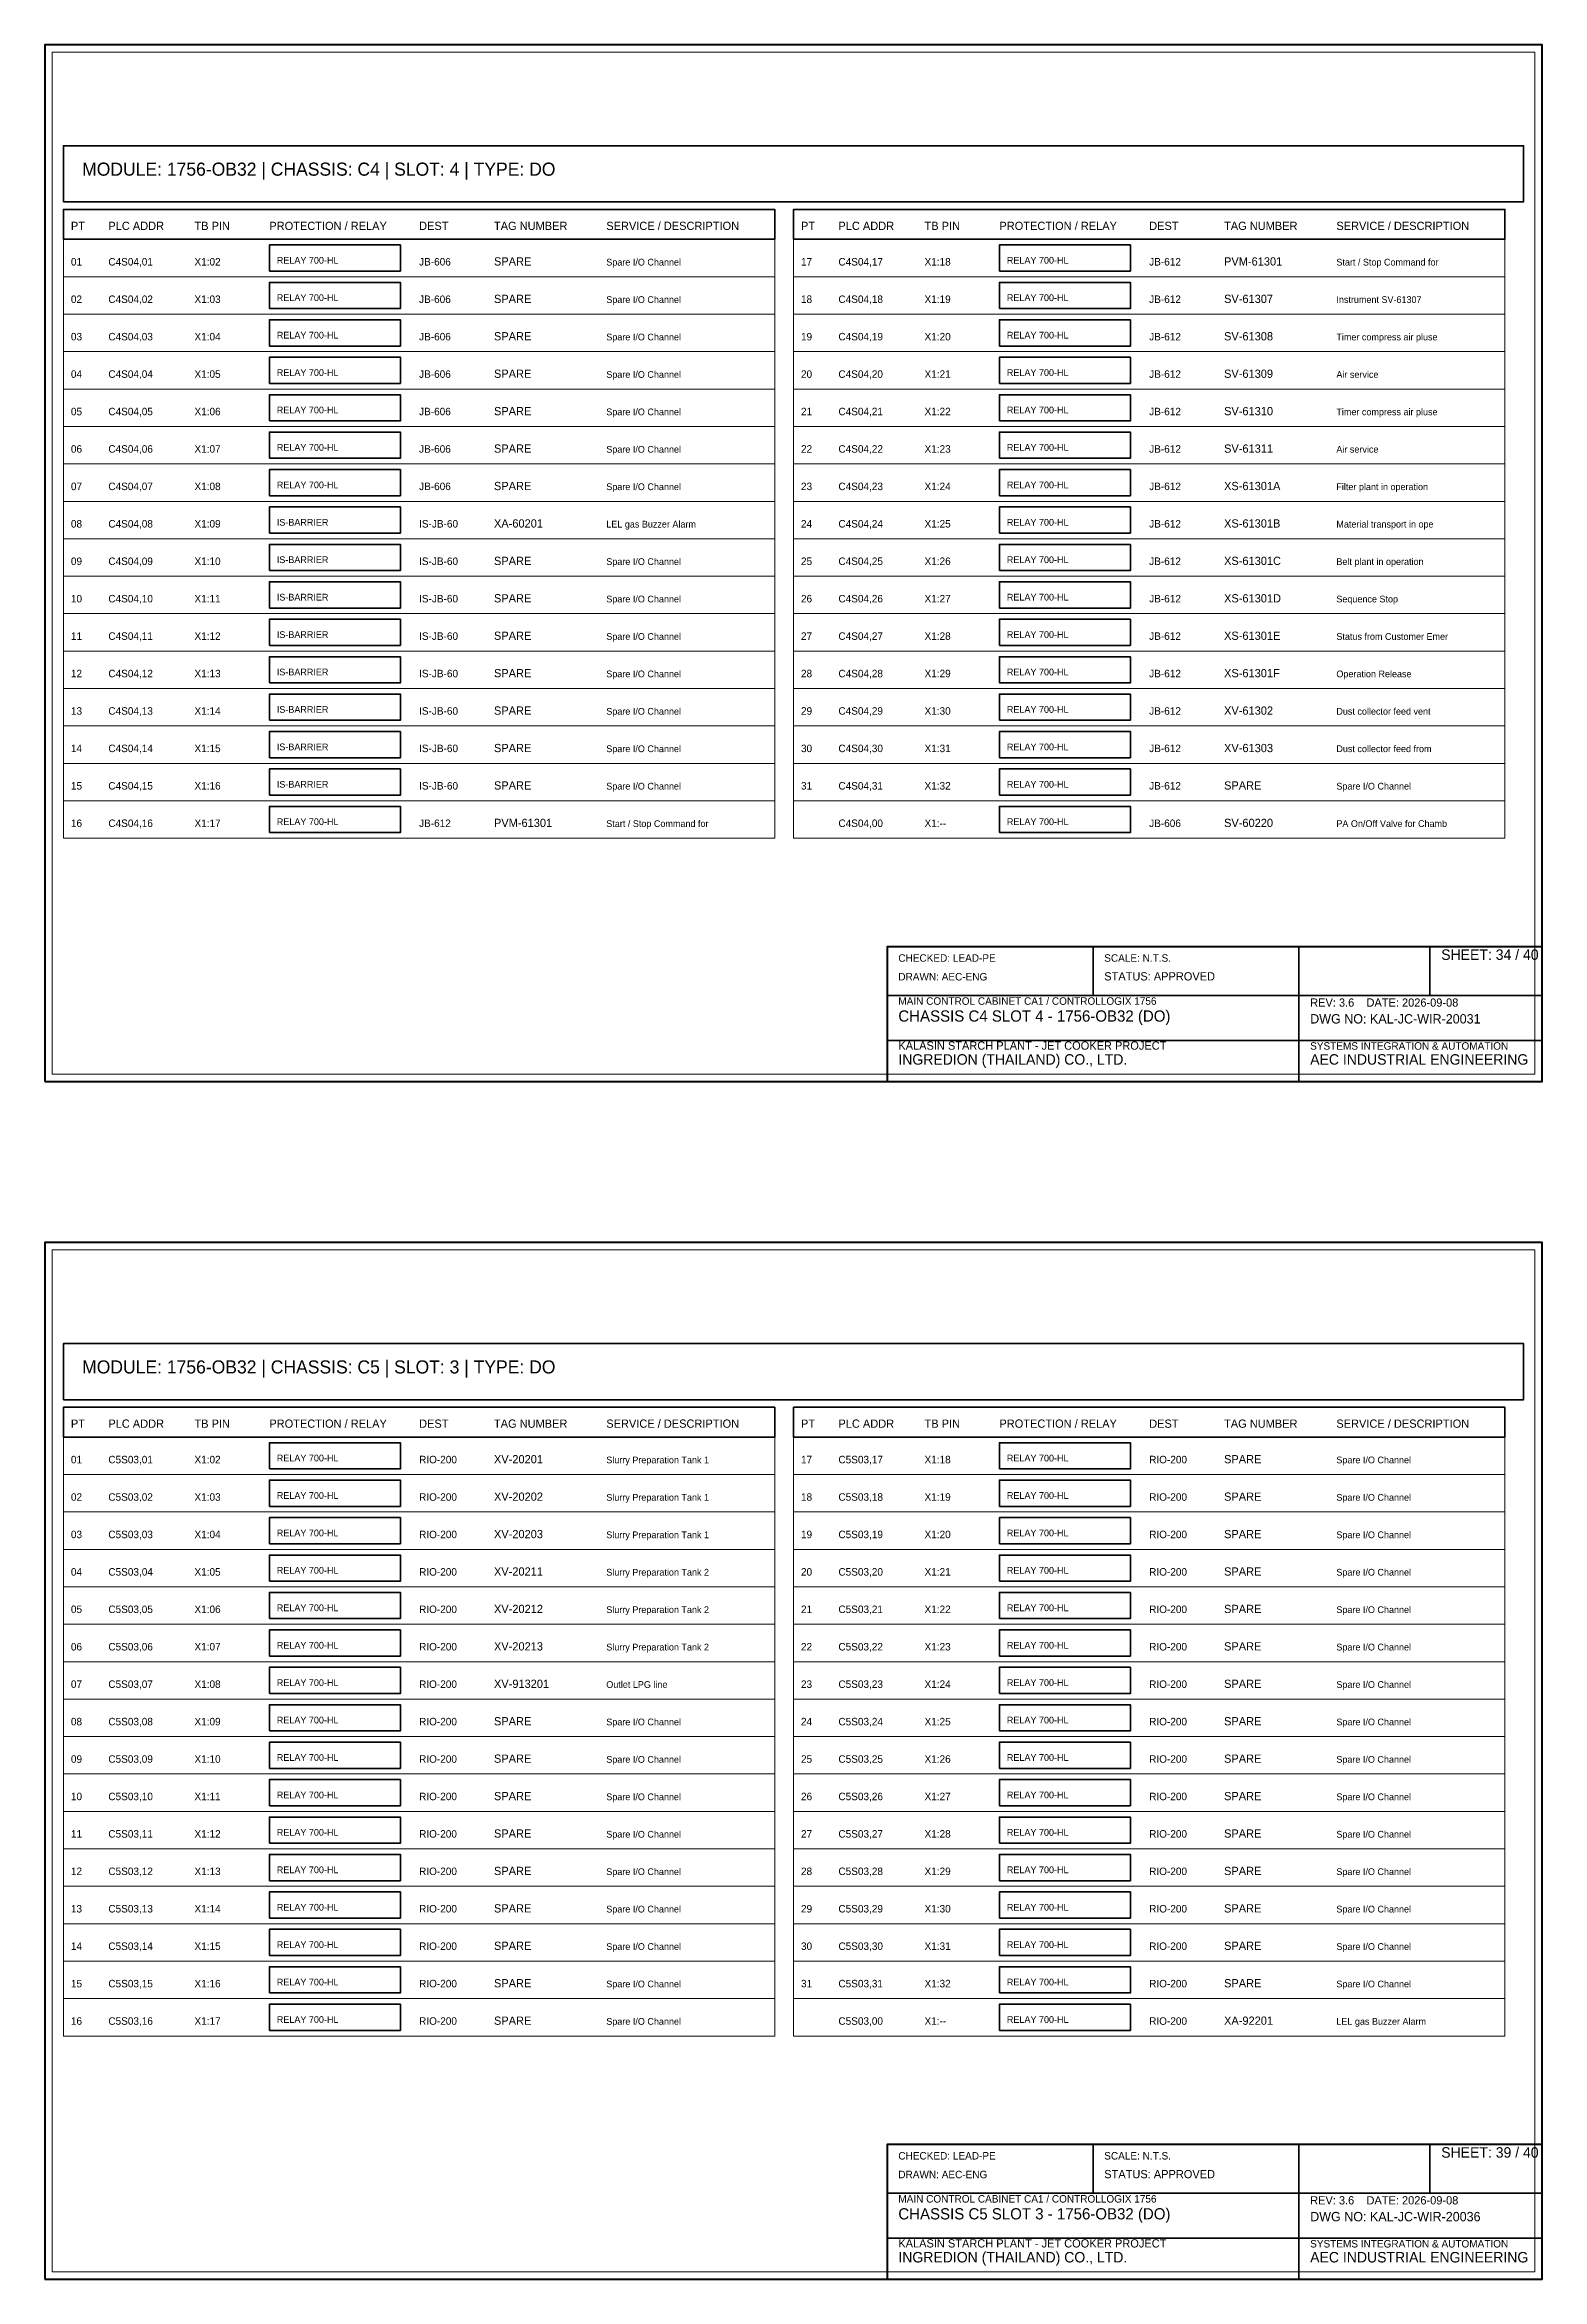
# Model space of a CAD drawing. Header units: millimetres. Extents: x 0 to 2200, y -2240 to 277.
# Drawn here: x 1350 to 1750, y -2240 to -1643 of the extents above; entities that cross this region are included whole.
import ezdxf

# ---------------------------------------------------------------- set-up
doc = ezdxf.new("R2010")
doc.units = ezdxf.units.MM
for name, color, linetype, lineweight in [('0_BORDER', 7, 'Continuous', 70), ('0_TITLE_BLOCK', 4, 'Continuous', 35), ('IE-CABLE', 6, 'Continuous', 25), ('IE-EQUIP', 2, 'Continuous', 35), ('IS_BARRIERS', 140, 'Continuous', 35), ('NOTATIONS', 8, 'Continuous', 18), ('RELAYS', 30, 'Continuous', 35), ('TER', 3, 'Continuous', 35), ('TEXTS', 7, 'Continuous', 25)]:
    doc.layers.add(name, color=color, linetype=linetype, lineweight=lineweight)

msp = doc.modelspace()

# ---------------------------------------------------------------- linework, layer by layer
at = {"layer": '0_BORDER'}
for points in [[(1350, -1920), (1750, -1920), (1750, -1643), (1350, -1643)], [(1575, -1920), (1750, -1920), (1750, -1884), (1575, -1884)], [(1350, -2240), (1750, -2240), (1750, -1963), (1350, -1963)], [(1575, -2240), (1750, -2240), (1750, -2204), (1575, -2204)]]:
    msp.add_lwpolyline(points, close=True, dxfattribs=at)
at = {"layer": '0_TITLE_BLOCK'}
for p, q in [((1630, -1897), (1630, -1884)), ((1685, -1897), (1685, -1884)), ((1720, -1897), (1720, -1884)), ((1575, -1897), (1750, -1897)), ((1685, -1920), (1685, -1897)), ((1575, -1909), (1750, -1909)), ((1630, -2217), (1630, -2204)), ((1685, -2217), (1685, -2204)), ((1720, -2217), (1720, -2204)), ((1575, -2217), (1750, -2217)), ((1685, -2240), (1685, -2217)), ((1575, -2229), (1750, -2229))]:
    msp.add_line(p, q, dxfattribs=at)
for points in [[(1355, -1695), (1545, -1695), (1545, -1687), (1355, -1687)], [(1550, -1695), (1740, -1695), (1740, -1687), (1550, -1687)], [(1355, -2015), (1545, -2015), (1545, -2007), (1355, -2007)], [(1550, -2015), (1740, -2015), (1740, -2007), (1550, -2007)]]:
    msp.add_lwpolyline(points, close=True, dxfattribs=at)
at = {"layer": 'IE-EQUIP'}
for points in [[(1355, -1685), (1745, -1685), (1745, -1670), (1355, -1670)], [(1355, -2005), (1745, -2005), (1745, -1990), (1355, -1990)]]:
    msp.add_lwpolyline(points, close=True, dxfattribs=at)
at = {"layer": 'IS_BARRIERS'}
for points in [[(1410, -1773.5), (1445, -1773.5), (1445, -1766.5), (1410, -1766.5)], [(1410, -1783.5), (1445, -1783.5), (1445, -1776.5), (1410, -1776.5)], [(1410, -1793.5), (1445, -1793.5), (1445, -1786.5), (1410, -1786.5)], [(1410, -1803.5), (1445, -1803.5), (1445, -1796.5), (1410, -1796.5)], [(1410, -1813.5), (1445, -1813.5), (1445, -1806.5), (1410, -1806.5)], [(1410, -1823.5), (1445, -1823.5), (1445, -1816.5), (1410, -1816.5)], [(1410, -1833.5), (1445, -1833.5), (1445, -1826.5), (1410, -1826.5)], [(1410, -1843.5), (1445, -1843.5), (1445, -1836.5), (1410, -1836.5)]]:
    msp.add_lwpolyline(points, close=True, dxfattribs=at)
at = {"layer": 'NOTATIONS'}
for points in [[(1352, -1918), (1748, -1918), (1748, -1645), (1352, -1645)], [(1355, -1705), (1545, -1705), (1545, -1695), (1355, -1695)], [(1550, -1705), (1740, -1705), (1740, -1695), (1550, -1695)], [(1355, -1715), (1545, -1715), (1545, -1705), (1355, -1705)], [(1550, -1715), (1740, -1715), (1740, -1705), (1550, -1705)], [(1355, -1725), (1545, -1725), (1545, -1715), (1355, -1715)], [(1550, -1725), (1740, -1725), (1740, -1715), (1550, -1715)], [(1355, -1735), (1545, -1735), (1545, -1725), (1355, -1725)], [(1550, -1735), (1740, -1735), (1740, -1725), (1550, -1725)], [(1355, -1745), (1545, -1745), (1545, -1735), (1355, -1735)], [(1550, -1745), (1740, -1745), (1740, -1735), (1550, -1735)], [(1355, -1755), (1545, -1755), (1545, -1745), (1355, -1745)], [(1550, -1755), (1740, -1755), (1740, -1745), (1550, -1745)], [(1355, -1765), (1545, -1765), (1545, -1755), (1355, -1755)], [(1550, -1765), (1740, -1765), (1740, -1755), (1550, -1755)], [(1355, -1775), (1545, -1775), (1545, -1765), (1355, -1765)], [(1550, -1775), (1740, -1775), (1740, -1765), (1550, -1765)], [(1355, -1785), (1545, -1785), (1545, -1775), (1355, -1775)], [(1550, -1785), (1740, -1785), (1740, -1775), (1550, -1775)], [(1355, -1795), (1545, -1795), (1545, -1785), (1355, -1785)], [(1550, -1795), (1740, -1795), (1740, -1785), (1550, -1785)], [(1355, -1805), (1545, -1805), (1545, -1795), (1355, -1795)], [(1550, -1805), (1740, -1805), (1740, -1795), (1550, -1795)], [(1355, -1815), (1545, -1815), (1545, -1805), (1355, -1805)], [(1550, -1815), (1740, -1815), (1740, -1805), (1550, -1805)], [(1355, -1825), (1545, -1825), (1545, -1815), (1355, -1815)], [(1550, -1825), (1740, -1825), (1740, -1815), (1550, -1815)], [(1355, -1835), (1545, -1835), (1545, -1825), (1355, -1825)], [(1550, -1835), (1740, -1835), (1740, -1825), (1550, -1825)], [(1355, -1845), (1545, -1845), (1545, -1835), (1355, -1835)], [(1550, -1845), (1740, -1845), (1740, -1835), (1550, -1835)], [(1355, -1855), (1545, -1855), (1545, -1845), (1355, -1845)], [(1550, -1855), (1740, -1855), (1740, -1845), (1550, -1845)], [(1352, -2238), (1748, -2238), (1748, -1965), (1352, -1965)], [(1355, -2025), (1545, -2025), (1545, -2015), (1355, -2015)], [(1550, -2025), (1740, -2025), (1740, -2015), (1550, -2015)], [(1355, -2035), (1545, -2035), (1545, -2025), (1355, -2025)], [(1550, -2035), (1740, -2035), (1740, -2025), (1550, -2025)], [(1355, -2045), (1545, -2045), (1545, -2035), (1355, -2035)], [(1550, -2045), (1740, -2045), (1740, -2035), (1550, -2035)], [(1355, -2055), (1545, -2055), (1545, -2045), (1355, -2045)], [(1550, -2055), (1740, -2055), (1740, -2045), (1550, -2045)], [(1355, -2065), (1545, -2065), (1545, -2055), (1355, -2055)], [(1550, -2065), (1740, -2065), (1740, -2055), (1550, -2055)], [(1355, -2075), (1545, -2075), (1545, -2065), (1355, -2065)], [(1550, -2075), (1740, -2075), (1740, -2065), (1550, -2065)], [(1355, -2085), (1545, -2085), (1545, -2075), (1355, -2075)], [(1550, -2085), (1740, -2085), (1740, -2075), (1550, -2075)], [(1355, -2095), (1545, -2095), (1545, -2085), (1355, -2085)], [(1550, -2095), (1740, -2095), (1740, -2085), (1550, -2085)], [(1355, -2105), (1545, -2105), (1545, -2095), (1355, -2095)], [(1550, -2105), (1740, -2105), (1740, -2095), (1550, -2095)], [(1355, -2115), (1545, -2115), (1545, -2105), (1355, -2105)], [(1550, -2115), (1740, -2115), (1740, -2105), (1550, -2105)], [(1355, -2125), (1545, -2125), (1545, -2115), (1355, -2115)], [(1550, -2125), (1740, -2125), (1740, -2115), (1550, -2115)], [(1355, -2135), (1545, -2135), (1545, -2125), (1355, -2125)], [(1550, -2135), (1740, -2135), (1740, -2125), (1550, -2125)], [(1355, -2145), (1545, -2145), (1545, -2135), (1355, -2135)], [(1550, -2145), (1740, -2145), (1740, -2135), (1550, -2135)], [(1355, -2155), (1545, -2155), (1545, -2145), (1355, -2145)], [(1550, -2155), (1740, -2155), (1740, -2145), (1550, -2145)], [(1355, -2165), (1545, -2165), (1545, -2155), (1355, -2155)], [(1550, -2165), (1740, -2165), (1740, -2155), (1550, -2155)], [(1355, -2175), (1545, -2175), (1545, -2165), (1355, -2165)], [(1550, -2175), (1740, -2175), (1740, -2165), (1550, -2165)]]:
    msp.add_lwpolyline(points, close=True, dxfattribs=at)
at = {"layer": 'RELAYS'}
for points in [[(1410, -1703.5), (1445, -1703.5), (1445, -1696.5), (1410, -1696.5)], [(1605, -1703.5), (1640, -1703.5), (1640, -1696.5), (1605, -1696.5)], [(1410, -1713.5), (1445, -1713.5), (1445, -1706.5), (1410, -1706.5)], [(1605, -1713.5), (1640, -1713.5), (1640, -1706.5), (1605, -1706.5)], [(1410, -1723.5), (1445, -1723.5), (1445, -1716.5), (1410, -1716.5)], [(1605, -1723.5), (1640, -1723.5), (1640, -1716.5), (1605, -1716.5)], [(1410, -1733.5), (1445, -1733.5), (1445, -1726.5), (1410, -1726.5)], [(1605, -1733.5), (1640, -1733.5), (1640, -1726.5), (1605, -1726.5)], [(1410, -1743.5), (1445, -1743.5), (1445, -1736.5), (1410, -1736.5)], [(1605, -1743.5), (1640, -1743.5), (1640, -1736.5), (1605, -1736.5)], [(1410, -1753.5), (1445, -1753.5), (1445, -1746.5), (1410, -1746.5)], [(1605, -1753.5), (1640, -1753.5), (1640, -1746.5), (1605, -1746.5)], [(1410, -1763.5), (1445, -1763.5), (1445, -1756.5), (1410, -1756.5)], [(1605, -1763.5), (1640, -1763.5), (1640, -1756.5), (1605, -1756.5)], [(1605, -1773.5), (1640, -1773.5), (1640, -1766.5), (1605, -1766.5)], [(1605, -1783.5), (1640, -1783.5), (1640, -1776.5), (1605, -1776.5)], [(1605, -1793.5), (1640, -1793.5), (1640, -1786.5), (1605, -1786.5)], [(1605, -1803.5), (1640, -1803.5), (1640, -1796.5), (1605, -1796.5)], [(1605, -1813.5), (1640, -1813.5), (1640, -1806.5), (1605, -1806.5)], [(1605, -1823.5), (1640, -1823.5), (1640, -1816.5), (1605, -1816.5)], [(1605, -1833.5), (1640, -1833.5), (1640, -1826.5), (1605, -1826.5)], [(1605, -1843.5), (1640, -1843.5), (1640, -1836.5), (1605, -1836.5)], [(1410, -1853.5), (1445, -1853.5), (1445, -1846.5), (1410, -1846.5)], [(1605, -1853.5), (1640, -1853.5), (1640, -1846.5), (1605, -1846.5)], [(1410, -2023.5), (1445, -2023.5), (1445, -2016.5), (1410, -2016.5)], [(1605, -2023.5), (1640, -2023.5), (1640, -2016.5), (1605, -2016.5)], [(1410, -2033.5), (1445, -2033.5), (1445, -2026.5), (1410, -2026.5)], [(1605, -2033.5), (1640, -2033.5), (1640, -2026.5), (1605, -2026.5)], [(1410, -2043.5), (1445, -2043.5), (1445, -2036.5), (1410, -2036.5)], [(1605, -2043.5), (1640, -2043.5), (1640, -2036.5), (1605, -2036.5)], [(1410, -2053.5), (1445, -2053.5), (1445, -2046.5), (1410, -2046.5)], [(1605, -2053.5), (1640, -2053.5), (1640, -2046.5), (1605, -2046.5)], [(1410, -2063.5), (1445, -2063.5), (1445, -2056.5), (1410, -2056.5)], [(1605, -2063.5), (1640, -2063.5), (1640, -2056.5), (1605, -2056.5)], [(1410, -2073.5), (1445, -2073.5), (1445, -2066.5), (1410, -2066.5)], [(1605, -2073.5), (1640, -2073.5), (1640, -2066.5), (1605, -2066.5)], [(1410, -2083.5), (1445, -2083.5), (1445, -2076.5), (1410, -2076.5)], [(1605, -2083.5), (1640, -2083.5), (1640, -2076.5), (1605, -2076.5)], [(1410, -2093.5), (1445, -2093.5), (1445, -2086.5), (1410, -2086.5)], [(1605, -2093.5), (1640, -2093.5), (1640, -2086.5), (1605, -2086.5)], [(1410, -2103.5), (1445, -2103.5), (1445, -2096.5), (1410, -2096.5)], [(1605, -2103.5), (1640, -2103.5), (1640, -2096.5), (1605, -2096.5)], [(1410, -2113.5), (1445, -2113.5), (1445, -2106.5), (1410, -2106.5)], [(1605, -2113.5), (1640, -2113.5), (1640, -2106.5), (1605, -2106.5)], [(1410, -2123.5), (1445, -2123.5), (1445, -2116.5), (1410, -2116.5)], [(1605, -2123.5), (1640, -2123.5), (1640, -2116.5), (1605, -2116.5)], [(1410, -2133.5), (1445, -2133.5), (1445, -2126.5), (1410, -2126.5)], [(1605, -2133.5), (1640, -2133.5), (1640, -2126.5), (1605, -2126.5)], [(1410, -2143.5), (1445, -2143.5), (1445, -2136.5), (1410, -2136.5)], [(1605, -2143.5), (1640, -2143.5), (1640, -2136.5), (1605, -2136.5)], [(1410, -2153.5), (1445, -2153.5), (1445, -2146.5), (1410, -2146.5)], [(1605, -2153.5), (1640, -2153.5), (1640, -2146.5), (1605, -2146.5)], [(1410, -2163.5), (1445, -2163.5), (1445, -2156.5), (1410, -2156.5)], [(1605, -2163.5), (1640, -2163.5), (1640, -2156.5), (1605, -2156.5)], [(1410, -2173.5), (1445, -2173.5), (1445, -2166.5), (1410, -2166.5)], [(1605, -2173.5), (1640, -2173.5), (1640, -2166.5), (1605, -2166.5)]]:
    msp.add_lwpolyline(points, close=True, dxfattribs=at)

# ---------------------------------------------------------------- texts
at = {"layer": '0_TITLE_BLOCK'}
for s, height, p in [('MODULE: 1756-OB32 | CHASSIS: C4 | SLOT: 4 | TYPE: DO', 3.5, (1360, -1678)), ('PT', 2.2, (1357, -1692.5)), ('PLC ADDR', 2.2, (1367, -1692.5)), ('TB PIN', 2.2, (1390, -1692.5)), ('PROTECTION / RELAY', 2.2, (1410, -1692.5)), ('DEST', 2.2, (1450, -1692.5)), ('TAG NUMBER', 2.2, (1470, -1692.5)), ('SERVICE / DESCRIPTION', 2.2, (1500, -1692.5)), ('PT', 2.2, (1552, -1692.5)), ('PLC ADDR', 2.2, (1562, -1692.5)), ('TB PIN', 2.2, (1585, -1692.5)), ('PROTECTION / RELAY', 2.2, (1605, -1692.5)), ('DEST', 2.2, (1645, -1692.5)), ('TAG NUMBER', 2.2, (1665, -1692.5)), ('SERVICE / DESCRIPTION', 2.2, (1695, -1692.5)), ('SHEET: 34 / 40', 2.8, (1723, -1887.5)), ('STATUS: APPROVED', 2.2, (1633, -1893)), ('CHASSIS C4 SLOT 4 - 1756-OB32 (DO)', 3, (1578, -1904)), ('INGREDION (THAILAND) CO., LTD.', 2.8, (1578, -1915.5)), ('AEC INDUSTRIAL ENGINEERING', 2.8, (1688, -1915.5)), ('MODULE: 1756-OB32 | CHASSIS: C5 | SLOT: 3 | TYPE: DO', 3.5, (1360, -1998)), ('PT', 2.2, (1357, -2012.5)), ('PLC ADDR', 2.2, (1367, -2012.5)), ('TB PIN', 2.2, (1390, -2012.5)), ('PROTECTION / RELAY', 2.2, (1410, -2012.5)), ('DEST', 2.2, (1450, -2012.5)), ('TAG NUMBER', 2.2, (1470, -2012.5)), ('SERVICE / DESCRIPTION', 2.2, (1500, -2012.5)), ('PT', 2.2, (1552, -2012.5)), ('PLC ADDR', 2.2, (1562, -2012.5)), ('TB PIN', 2.2, (1585, -2012.5)), ('PROTECTION / RELAY', 2.2, (1605, -2012.5)), ('DEST', 2.2, (1645, -2012.5)), ('TAG NUMBER', 2.2, (1665, -2012.5)), ('SERVICE / DESCRIPTION', 2.2, (1695, -2012.5)), ('SHEET: 39 / 40', 2.8, (1723, -2207.5)), ('STATUS: APPROVED', 2.2, (1633, -2213)), ('CHASSIS C5 SLOT 3 - 1756-OB32 (DO)', 3, (1578, -2224)), ('INGREDION (THAILAND) CO., LTD.', 2.8, (1578, -2235.5)), ('AEC INDUSTRIAL ENGINEERING', 2.8, (1688, -2235.5))]:
    msp.add_text(s, height=height, dxfattribs=at).set_placement(p)
at = {"layer": 'IE-CABLE'}
for s, p in [('JB-606', (1450, -1702)), ('JB-612', (1645, -1702)), ('JB-606', (1450, -1712)), ('JB-612', (1645, -1712)), ('JB-606', (1450, -1722)), ('JB-612', (1645, -1722)), ('JB-606', (1450, -1732)), ('JB-612', (1645, -1732)), ('JB-606', (1450, -1742)), ('JB-612', (1645, -1742)), ('JB-606', (1450, -1752)), ('JB-612', (1645, -1752)), ('JB-606', (1450, -1762)), ('JB-612', (1645, -1762)), ('IS-JB-60', (1450, -1772)), ('JB-612', (1645, -1772)), ('IS-JB-60', (1450, -1782)), ('JB-612', (1645, -1782)), ('IS-JB-60', (1450, -1792)), ('JB-612', (1645, -1792)), ('IS-JB-60', (1450, -1802)), ('JB-612', (1645, -1802)), ('IS-JB-60', (1450, -1812)), ('JB-612', (1645, -1812)), ('IS-JB-60', (1450, -1822)), ('JB-612', (1645, -1822)), ('IS-JB-60', (1450, -1832)), ('JB-612', (1645, -1832)), ('IS-JB-60', (1450, -1842)), ('JB-612', (1645, -1842)), ('JB-612', (1450, -1852)), ('JB-606', (1645, -1852)), ('RIO-200', (1450, -2022)), ('RIO-200', (1645, -2022)), ('RIO-200', (1450, -2032)), ('RIO-200', (1645, -2032)), ('RIO-200', (1450, -2042)), ('RIO-200', (1645, -2042)), ('RIO-200', (1450, -2052)), ('RIO-200', (1645, -2052)), ('RIO-200', (1450, -2062)), ('RIO-200', (1645, -2062)), ('RIO-200', (1450, -2072)), ('RIO-200', (1645, -2072)), ('RIO-200', (1450, -2082)), ('RIO-200', (1645, -2082)), ('RIO-200', (1450, -2092)), ('RIO-200', (1645, -2092)), ('RIO-200', (1450, -2102)), ('RIO-200', (1645, -2102)), ('RIO-200', (1450, -2112)), ('RIO-200', (1645, -2112)), ('RIO-200', (1450, -2122)), ('RIO-200', (1645, -2122)), ('RIO-200', (1450, -2132)), ('RIO-200', (1645, -2132)), ('RIO-200', (1450, -2142)), ('RIO-200', (1645, -2142)), ('RIO-200', (1450, -2152)), ('RIO-200', (1645, -2152)), ('RIO-200', (1450, -2162)), ('RIO-200', (1645, -2162)), ('RIO-200', (1450, -2172)), ('RIO-200', (1645, -2172))]:
    msp.add_text(s, height=2, dxfattribs=at).set_placement(p)
at = {"layer": 'IS_BARRIERS'}
for p in [(1412, -1771.5), (1412, -1781.5), (1412, -1791.5), (1412, -1801.5), (1412, -1811.5), (1412, -1821.5), (1412, -1831.5), (1412, -1841.5)]:
    msp.add_text('IS-BARRIER', height=1.8, dxfattribs=at).set_placement(p)
at = {"layer": 'RELAYS'}
for p in [(1412, -1701.5), (1607, -1701.5), (1412, -1711.5), (1607, -1711.5), (1412, -1721.5), (1607, -1721.5), (1412, -1731.5), (1607, -1731.5), (1412, -1741.5), (1607, -1741.5), (1412, -1751.5), (1607, -1751.5), (1412, -1761.5), (1607, -1761.5), (1607, -1771.5), (1607, -1781.5), (1607, -1791.5), (1607, -1801.5), (1607, -1811.5), (1607, -1821.5), (1607, -1831.5), (1607, -1841.5), (1412, -1851.5), (1607, -1851.5), (1412, -2021.5), (1607, -2021.5), (1412, -2031.5), (1607, -2031.5), (1412, -2041.5), (1607, -2041.5), (1412, -2051.5), (1607, -2051.5), (1412, -2061.5), (1607, -2061.5), (1412, -2071.5), (1607, -2071.5), (1412, -2081.5), (1607, -2081.5), (1412, -2091.5), (1607, -2091.5), (1412, -2101.5), (1607, -2101.5), (1412, -2111.5), (1607, -2111.5), (1412, -2121.5), (1607, -2121.5), (1412, -2131.5), (1607, -2131.5), (1412, -2141.5), (1607, -2141.5), (1412, -2151.5), (1607, -2151.5), (1412, -2161.5), (1607, -2161.5), (1412, -2171.5), (1607, -2171.5)]:
    msp.add_text('RELAY 700-HL', height=1.8, dxfattribs=at).set_placement(p)
at = {"layer": 'TER'}
for s, p in [('X1:02', (1390, -1702)), ('X1:18', (1585, -1702)), ('X1:03', (1390, -1712)), ('X1:19', (1585, -1712)), ('X1:04', (1390, -1722)), ('X1:20', (1585, -1722)), ('X1:05', (1390, -1732)), ('X1:21', (1585, -1732)), ('X1:06', (1390, -1742)), ('X1:22', (1585, -1742)), ('X1:07', (1390, -1752)), ('X1:23', (1585, -1752)), ('X1:08', (1390, -1762)), ('X1:24', (1585, -1762)), ('X1:09', (1390, -1772)), ('X1:25', (1585, -1772)), ('X1:10', (1390, -1782)), ('X1:26', (1585, -1782)), ('X1:11', (1390, -1792)), ('X1:27', (1585, -1792)), ('X1:12', (1390, -1802)), ('X1:28', (1585, -1802)), ('X1:13', (1390, -1812)), ('X1:29', (1585, -1812)), ('X1:14', (1390, -1822)), ('X1:30', (1585, -1822)), ('X1:15', (1390, -1832)), ('X1:31', (1585, -1832)), ('X1:16', (1390, -1842)), ('X1:32', (1585, -1842)), ('X1:17', (1390, -1852)), ('X1:--', (1585, -1852)), ('X1:02', (1390, -2022)), ('X1:18', (1585, -2022)), ('X1:03', (1390, -2032)), ('X1:19', (1585, -2032)), ('X1:04', (1390, -2042)), ('X1:20', (1585, -2042)), ('X1:05', (1390, -2052)), ('X1:21', (1585, -2052)), ('X1:06', (1390, -2062)), ('X1:22', (1585, -2062)), ('X1:07', (1390, -2072)), ('X1:23', (1585, -2072)), ('X1:08', (1390, -2082)), ('X1:24', (1585, -2082)), ('X1:09', (1390, -2092)), ('X1:25', (1585, -2092)), ('X1:10', (1390, -2102)), ('X1:26', (1585, -2102)), ('X1:11', (1390, -2112)), ('X1:27', (1585, -2112)), ('X1:12', (1390, -2122)), ('X1:28', (1585, -2122)), ('X1:13', (1390, -2132)), ('X1:29', (1585, -2132)), ('X1:14', (1390, -2142)), ('X1:30', (1585, -2142)), ('X1:15', (1390, -2152)), ('X1:31', (1585, -2152)), ('X1:16', (1390, -2162)), ('X1:32', (1585, -2162)), ('X1:17', (1390, -2172)), ('X1:--', (1585, -2172))]:
    msp.add_text(s, height=2, dxfattribs=at).set_placement(p)
at = {"layer": 'TEXTS'}
for s, height, p in [('01', 2, (1357, -1702)), ('C4S04,01', 2, (1367, -1702)), ('SPARE', 2.2, (1470, -1702)), ('Spare I/O Channel', 1.8, (1500, -1702)), ('17', 2, (1552, -1702)), ('C4S04,17', 2, (1562, -1702)), ('PVM-61301', 2.2, (1665, -1702)), ('Start / Stop Command for ', 1.8, (1695, -1702)), ('02', 2, (1357, -1712)), ('C4S04,02', 2, (1367, -1712)), ('SPARE', 2.2, (1470, -1712)), ('Spare I/O Channel', 1.8, (1500, -1712)), ('18', 2, (1552, -1712)), ('C4S04,18', 2, (1562, -1712)), ('SV-61307', 2.2, (1665, -1712)), ('Instrument SV-61307', 1.8, (1695, -1712)), ('03', 2, (1357, -1722)), ('C4S04,03', 2, (1367, -1722)), ('SPARE', 2.2, (1470, -1722)), ('Spare I/O Channel', 1.8, (1500, -1722)), ('19', 2, (1552, -1722)), ('C4S04,19', 2, (1562, -1722)), ('SV-61308', 2.2, (1665, -1722)), ('Timer compress air pluse ', 1.8, (1695, -1722)), ('04', 2, (1357, -1732)), ('C4S04,04', 2, (1367, -1732)), ('SPARE', 2.2, (1470, -1732)), ('Spare I/O Channel', 1.8, (1500, -1732)), ('20', 2, (1552, -1732)), ('C4S04,20', 2, (1562, -1732)), ('SV-61309', 2.2, (1665, -1732)), ('Air service', 1.8, (1695, -1732)), ('05', 2, (1357, -1742)), ('C4S04,05', 2, (1367, -1742)), ('SPARE', 2.2, (1470, -1742)), ('Spare I/O Channel', 1.8, (1500, -1742)), ('21', 2, (1552, -1742)), ('C4S04,21', 2, (1562, -1742)), ('SV-61310', 2.2, (1665, -1742)), ('Timer compress air pluse ', 1.8, (1695, -1742)), ('06', 2, (1357, -1752)), ('C4S04,06', 2, (1367, -1752)), ('SPARE', 2.2, (1470, -1752)), ('Spare I/O Channel', 1.8, (1500, -1752)), ('22', 2, (1552, -1752)), ('C4S04,22', 2, (1562, -1752)), ('SV-61311', 2.2, (1665, -1752)), ('Air service', 1.8, (1695, -1752)), ('07', 2, (1357, -1762)), ('C4S04,07', 2, (1367, -1762)), ('SPARE', 2.2, (1470, -1762)), ('Spare I/O Channel', 1.8, (1500, -1762)), ('23', 2, (1552, -1762)), ('C4S04,23', 2, (1562, -1762)), ('XS-61301A', 2.2, (1665, -1762)), ('Filter plant in operation', 1.8, (1695, -1762)), ('08', 2, (1357, -1772)), ('C4S04,08', 2, (1367, -1772)), ('XA-60201', 2.2, (1470, -1772)), ('LEL gas Buzzer Alarm', 1.8, (1500, -1772)), ('24', 2, (1552, -1772)), ('C4S04,24', 2, (1562, -1772)), ('XS-61301B', 2.2, (1665, -1772)), ('Material transport in ope', 1.8, (1695, -1772)), ('09', 2, (1357, -1782)), ('C4S04,09', 2, (1367, -1782)), ('SPARE', 2.2, (1470, -1782)), ('Spare I/O Channel', 1.8, (1500, -1782)), ('25', 2, (1552, -1782)), ('C4S04,25', 2, (1562, -1782)), ('XS-61301C', 2.2, (1665, -1782)), ('Belt plant in operation', 1.8, (1695, -1782)), ('10', 2, (1357, -1792)), ('C4S04,10', 2, (1367, -1792)), ('SPARE', 2.2, (1470, -1792)), ('Spare I/O Channel', 1.8, (1500, -1792)), ('26', 2, (1552, -1792)), ('C4S04,26', 2, (1562, -1792)), ('XS-61301D', 2.2, (1665, -1792)), ('Sequence Stop', 1.8, (1695, -1792)), ('11', 2, (1357, -1802)), ('C4S04,11', 2, (1367, -1802)), ('SPARE', 2.2, (1470, -1802)), ('Spare I/O Channel', 1.8, (1500, -1802)), ('27', 2, (1552, -1802)), ('C4S04,27', 2, (1562, -1802)), ('XS-61301E', 2.2, (1665, -1802)), ('Status from Customer Emer', 1.8, (1695, -1802)), ('12', 2, (1357, -1812)), ('C4S04,12', 2, (1367, -1812)), ('SPARE', 2.2, (1470, -1812)), ('Spare I/O Channel', 1.8, (1500, -1812)), ('28', 2, (1552, -1812)), ('C4S04,28', 2, (1562, -1812)), ('XS-61301F', 2.2, (1665, -1812)), ('Operation Release', 1.8, (1695, -1812)), ('13', 2, (1357, -1822)), ('C4S04,13', 2, (1367, -1822)), ('SPARE', 2.2, (1470, -1822)), ('Spare I/O Channel', 1.8, (1500, -1822)), ('29', 2, (1552, -1822)), ('C4S04,29', 2, (1562, -1822)), ('XV-61302', 2.2, (1665, -1822)), ('Dust collector feed vent', 1.8, (1695, -1822)), ('14', 2, (1357, -1832)), ('C4S04,14', 2, (1367, -1832)), ('SPARE', 2.2, (1470, -1832)), ('Spare I/O Channel', 1.8, (1500, -1832)), ('30', 2, (1552, -1832)), ('C4S04,30', 2, (1562, -1832)), ('XV-61303', 2.2, (1665, -1832)), ('Dust collector feed from ', 1.8, (1695, -1832)), ('15', 2, (1357, -1842)), ('C4S04,15', 2, (1367, -1842)), ('SPARE', 2.2, (1470, -1842)), ('Spare I/O Channel', 1.8, (1500, -1842)), ('31', 2, (1552, -1842)), ('C4S04,31', 2, (1562, -1842)), ('SPARE', 2.2, (1665, -1842)), ('Spare I/O Channel', 1.8, (1695, -1842)), ('16', 2, (1357, -1852)), ('C4S04,16', 2, (1367, -1852)), ('PVM-61301', 2.2, (1470, -1852)), ('Start / Stop Command for ', 1.8, (1500, -1852)), ('C4S04,00', 2, (1562, -1852)), ('SV-60220', 2.2, (1665, -1852)), ('PA On/Off Valve for Chamb', 1.8, (1695, -1852)), ('CHECKED: LEAD-PE', 2, (1578, -1888)), ('SCALE: N.T.S.', 2, (1633, -1888)), ('DRAWN: AEC-ENG', 2, (1578, -1893)), ('MAIN CONTROL CABINET CA1 / CONTROLLOGIX 1756', 2, (1578, -1899.5)), ('REV: 3.6    DATE: 2026-09-08', 2.2, (1688, -1900)), ('DWG NO: KAL-JC-WIR-20031', 2.5, (1688, -1904.5)), ('KALASIN STARCH PLANT - JET COOKER PROJECT', 2.2, (1578, -1911.5)), ('SYSTEMS INTEGRATION & AUTOMATION', 2, (1688, -1911.5)), ('01', 2, (1357, -2022)), ('C5S03,01', 2, (1367, -2022)), ('XV-20201', 2.2, (1470, -2022)), ('Slurry Preparation Tank 1', 1.8, (1500, -2022)), ('17', 2, (1552, -2022)), ('C5S03,17', 2, (1562, -2022)), ('SPARE', 2.2, (1665, -2022)), ('Spare I/O Channel', 1.8, (1695, -2022)), ('XV-20202', 2.2, (1470, -2032)), ('SPARE', 2.2, (1665, -2032)), ('02', 2, (1357, -2032)), ('C5S03,02', 2, (1367, -2032)), ('Slurry Preparation Tank 1', 1.8, (1500, -2032)), ('18', 2, (1552, -2032)), ('C5S03,18', 2, (1562, -2032)), ('Spare I/O Channel', 1.8, (1695, -2032)), ('03', 2, (1357, -2042)), ('C5S03,03', 2, (1367, -2042)), ('XV-20203', 2.2, (1470, -2042)), ('Slurry Preparation Tank 1', 1.8, (1500, -2042)), ('19', 2, (1552, -2042)), ('C5S03,19', 2, (1562, -2042)), ('SPARE', 2.2, (1665, -2042)), ('Spare I/O Channel', 1.8, (1695, -2042)), ('04', 2, (1357, -2052)), ('C5S03,04', 2, (1367, -2052)), ('XV-20211', 2.2, (1470, -2052)), ('Slurry Preparation Tank 2', 1.8, (1500, -2052)), ('20', 2, (1552, -2052)), ('C5S03,20', 2, (1562, -2052)), ('SPARE', 2.2, (1665, -2052)), ('Spare I/O Channel', 1.8, (1695, -2052)), ('05', 2, (1357, -2062)), ('C5S03,05', 2, (1367, -2062)), ('XV-20212', 2.2, (1470, -2062)), ('Slurry Preparation Tank 2', 1.8, (1500, -2062)), ('21', 2, (1552, -2062)), ('C5S03,21', 2, (1562, -2062)), ('SPARE', 2.2, (1665, -2062)), ('Spare I/O Channel', 1.8, (1695, -2062)), ('06', 2, (1357, -2072)), ('C5S03,06', 2, (1367, -2072)), ('XV-20213', 2.2, (1470, -2072)), ('Slurry Preparation Tank 2', 1.8, (1500, -2072)), ('22', 2, (1552, -2072)), ('C5S03,22', 2, (1562, -2072)), ('SPARE', 2.2, (1665, -2072)), ('Spare I/O Channel', 1.8, (1695, -2072)), ('07', 2, (1357, -2082)), ('C5S03,07', 2, (1367, -2082)), ('XV-913201', 2.2, (1470, -2082)), ('Outlet LPG line', 1.8, (1500, -2082)), ('23', 2, (1552, -2082)), ('C5S03,23', 2, (1562, -2082)), ('SPARE', 2.2, (1665, -2082)), ('Spare I/O Channel', 1.8, (1695, -2082)), ('08', 2, (1357, -2092)), ('C5S03,08', 2, (1367, -2092)), ('SPARE', 2.2, (1470, -2092)), ('Spare I/O Channel', 1.8, (1500, -2092)), ('24', 2, (1552, -2092)), ('C5S03,24', 2, (1562, -2092)), ('SPARE', 2.2, (1665, -2092)), ('Spare I/O Channel', 1.8, (1695, -2092)), ('09', 2, (1357, -2102)), ('C5S03,09', 2, (1367, -2102)), ('SPARE', 2.2, (1470, -2102)), ('Spare I/O Channel', 1.8, (1500, -2102)), ('25', 2, (1552, -2102)), ('C5S03,25', 2, (1562, -2102)), ('SPARE', 2.2, (1665, -2102)), ('Spare I/O Channel', 1.8, (1695, -2102)), ('10', 2, (1357, -2112)), ('C5S03,10', 2, (1367, -2112)), ('SPARE', 2.2, (1470, -2112)), ('Spare I/O Channel', 1.8, (1500, -2112)), ('26', 2, (1552, -2112)), ('C5S03,26', 2, (1562, -2112)), ('SPARE', 2.2, (1665, -2112)), ('Spare I/O Channel', 1.8, (1695, -2112)), ('11', 2, (1357, -2122)), ('C5S03,11', 2, (1367, -2122)), ('SPARE', 2.2, (1470, -2122)), ('Spare I/O Channel', 1.8, (1500, -2122)), ('27', 2, (1552, -2122)), ('C5S03,27', 2, (1562, -2122)), ('SPARE', 2.2, (1665, -2122)), ('Spare I/O Channel', 1.8, (1695, -2122)), ('12', 2, (1357, -2132)), ('C5S03,12', 2, (1367, -2132)), ('SPARE', 2.2, (1470, -2132)), ('Spare I/O Channel', 1.8, (1500, -2132)), ('28', 2, (1552, -2132)), ('C5S03,28', 2, (1562, -2132)), ('SPARE', 2.2, (1665, -2132)), ('Spare I/O Channel', 1.8, (1695, -2132)), ('13', 2, (1357, -2142)), ('C5S03,13', 2, (1367, -2142)), ('SPARE', 2.2, (1470, -2142)), ('Spare I/O Channel', 1.8, (1500, -2142)), ('29', 2, (1552, -2142)), ('C5S03,29', 2, (1562, -2142)), ('SPARE', 2.2, (1665, -2142)), ('Spare I/O Channel', 1.8, (1695, -2142)), ('14', 2, (1357, -2152)), ('C5S03,14', 2, (1367, -2152)), ('SPARE', 2.2, (1470, -2152)), ('Spare I/O Channel', 1.8, (1500, -2152)), ('30', 2, (1552, -2152)), ('C5S03,30', 2, (1562, -2152)), ('SPARE', 2.2, (1665, -2152)), ('Spare I/O Channel', 1.8, (1695, -2152)), ('15', 2, (1357, -2162)), ('C5S03,15', 2, (1367, -2162)), ('SPARE', 2.2, (1470, -2162)), ('Spare I/O Channel', 1.8, (1500, -2162)), ('31', 2, (1552, -2162)), ('C5S03,31', 2, (1562, -2162)), ('SPARE', 2.2, (1665, -2162)), ('Spare I/O Channel', 1.8, (1695, -2162)), ('16', 2, (1357, -2172)), ('C5S03,16', 2, (1367, -2172)), ('SPARE', 2.2, (1470, -2172)), ('Spare I/O Channel', 1.8, (1500, -2172)), ('C5S03,00', 2, (1562, -2172)), ('XA-92201', 2.2, (1665, -2172)), ('LEL gas Buzzer Alarm', 1.8, (1695, -2172)), ('CHECKED: LEAD-PE', 2, (1578, -2208)), ('SCALE: N.T.S.', 2, (1633, -2208)), ('DRAWN: AEC-ENG', 2, (1578, -2213)), ('MAIN CONTROL CABINET CA1 / CONTROLLOGIX 1756', 2, (1578, -2219.5)), ('REV: 3.6    DATE: 2026-09-08', 2.2, (1688, -2220)), ('DWG NO: KAL-JC-WIR-20036', 2.5, (1688, -2224.5)), ('KALASIN STARCH PLANT - JET COOKER PROJECT', 2.2, (1578, -2231.5)), ('SYSTEMS INTEGRATION & AUTOMATION', 2, (1688, -2231.5))]:
    msp.add_text(s, height=height, dxfattribs=at).set_placement(p)

doc.saveas('drawing.dxf')
